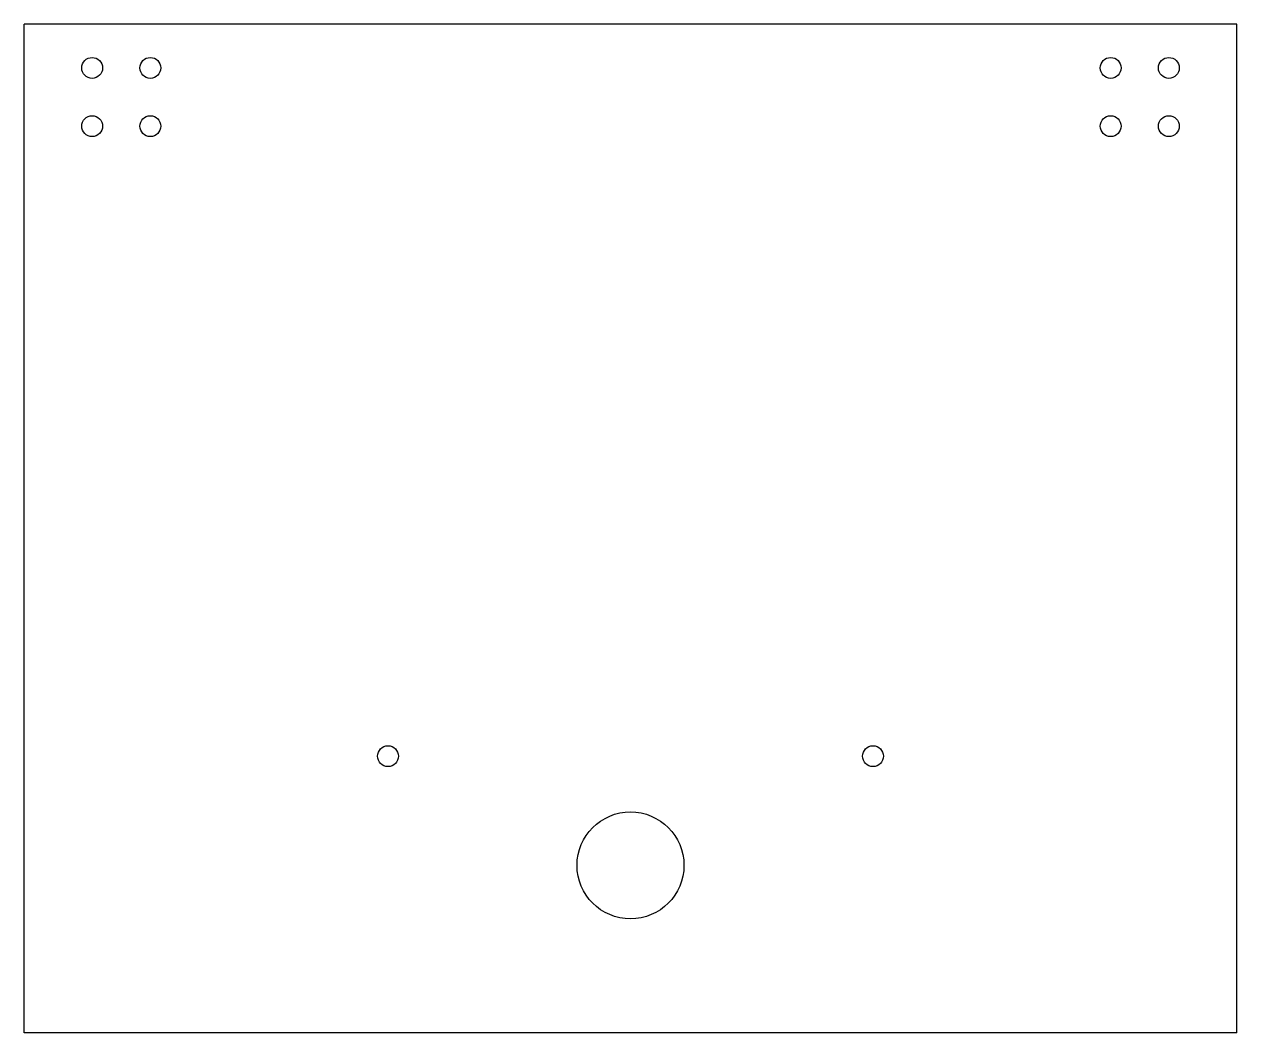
# Model space of a CAD drawing. Extents: x -125 to 125, y -110 to 98.
import ezdxf

# ---------------------------------------------------------------- set-up
doc = ezdxf.new("R2010")
doc.units = 0
doc.layers.add('VISIBLE', color=7, linetype='CONTINUOUS')

msp = doc.modelspace()

# ---------------------------------------------------------------- linework, layer by layer
at = {"layer": 'VISIBLE'}
for p, q in [((125, 97.876), (-125, 97.876)), ((-125, -110), (-125, 97.876)), ((125, -110), (125, 97.876)), ((125, -110), (-125, -110))]:
    msp.add_line(p, q, dxfattribs=at)
for centre, radius in [((-111, 88.876), 2.15), ((-99, 88.876), 2.15), ((99, 88.876), 2.15), ((111, 88.876), 2.15), ((-111, 76.876), 2.15), ((-99, 76.876), 2.15), ((99, 76.876), 2.15), ((111, 76.876), 2.15), ((-50, -53), 2.15), ((50, -53), 2.15), ((0, -75.5), 11.025)]:
    msp.add_circle(centre, radius, dxfattribs=at)

doc.saveas('drawing.dxf')
